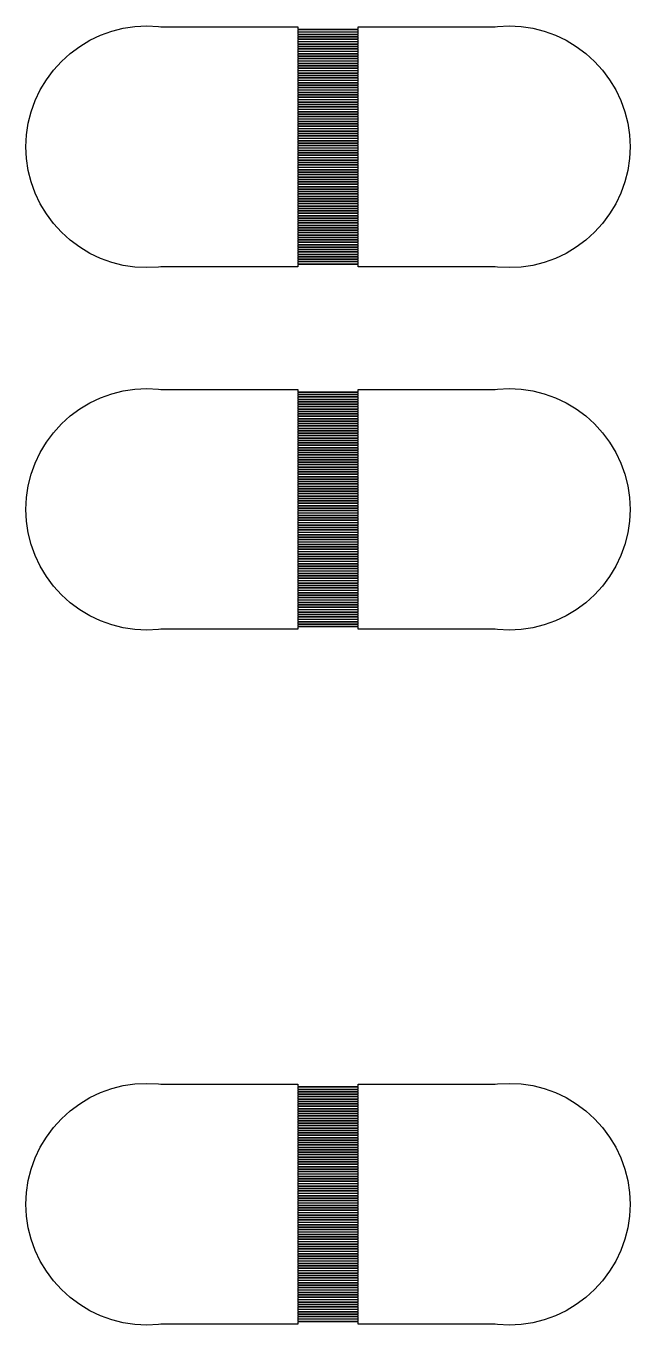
# Model space of a CAD drawing. Extents: x -18 to 83, y -18 to 83.
# Drawn here: x 18.5 to 28.5, y 7 to 28.5 of the extents above; entities that cross this region are included whole.
import ezdxf

# ---------------------------------------------------------------- set-up
doc = ezdxf.new("R2010")
doc.units = 0

msp = doc.modelspace()

# ---------------------------------------------------------------- linework, layer by layer
for p, q in [((19.7346, 28.3477), (19.9194, 28.4139)), ((19.9194, 28.4139), (20.1098, 28.4616)), ((20.1098, 28.4616), (20.304, 28.4904)), ((20.304, 28.4904), (20.5, 28.5)), ((20.5, 28.5), (20.696, 28.4904)), ((20.696, 28.4904), (20.7323, 28.485)), ((20.7323, 28.485), (23, 28.485)), ((23, 28.485), (23, 28.445)), ((23, 28.445), (24, 28.445)), ((24, 28.435), (23, 28.435)), ((23, 28.435), (23, 28.405)), ((23, 28.405), (24, 28.405)), ((24, 28.395), (23, 28.395)), ((23, 28.395), (23, 28.365)), ((24, 28.445), (24, 28.485)), ((24, 28.485), (26.2677, 28.485)), ((24, 28.405), (24, 28.435)), ((24, 28.365), (24, 28.395)), ((26.2677, 28.485), (26.304, 28.4904)), ((26.304, 28.4904), (26.5, 28.5)), ((26.5, 28.5), (26.696, 28.4904)), ((26.696, 28.4904), (26.8902, 28.4616)), ((26.8902, 28.4616), (27.0806, 28.4139)), ((27.0806, 28.4139), (27.2654, 28.3477)), ((19.3889, 28.1629), (19.5572, 28.2638)), ((19.5572, 28.2638), (19.7346, 28.3477)), ((23, 28.365), (24, 28.365)), ((24, 28.355), (23, 28.355)), ((23, 28.355), (23, 28.325)), ((23, 28.325), (24, 28.325)), ((24, 28.315), (23, 28.315)), ((23, 28.315), (23, 28.285)), ((23, 28.285), (24, 28.285)), ((24, 28.275), (23, 28.275)), ((23, 28.275), (23, 28.245)), ((23, 28.245), (24, 28.245)), ((24, 28.235), (23, 28.235)), ((23, 28.235), (23, 28.205)), ((23, 28.205), (24, 28.205)), ((24, 28.195), (23, 28.195)), ((23, 28.195), (23, 28.165)), ((23, 28.165), (24, 28.165)), ((24, 28.325), (24, 28.355)), ((24, 28.285), (24, 28.315)), ((24, 28.245), (24, 28.275)), ((24, 28.205), (24, 28.235)), ((24, 28.165), (24, 28.195)), ((27.2654, 28.3477), (27.4428, 28.2638)), ((27.4428, 28.2638), (27.6111, 28.1629)), ((19.0858, 27.9142), (19.2312, 28.046)), ((19.2312, 28.046), (19.3889, 28.1629)), ((24, 28.155), (23, 28.155)), ((23, 28.155), (23, 28.125)), ((23, 28.125), (24, 28.125)), ((24, 28.115), (23, 28.115)), ((23, 28.115), (23, 28.085)), ((23, 28.085), (24, 28.085)), ((24, 28.075), (23, 28.075)), ((23, 28.075), (23, 28.045)), ((23, 28.045), (24, 28.045)), ((24, 28.035), (23, 28.035)), ((23, 28.035), (23, 28.005)), ((23, 28.005), (24, 28.005)), ((24, 27.995), (23, 27.995)), ((23, 27.995), (23, 27.965)), ((23, 27.965), (24, 27.965)), ((24, 27.955), (23, 27.955)), ((23, 27.955), (23, 27.925)), ((24, 28.125), (24, 28.155)), ((24, 28.085), (24, 28.115)), ((24, 28.045), (24, 28.075)), ((24, 28.005), (24, 28.035)), ((24, 27.965), (24, 27.995)), ((24, 27.925), (24, 27.955)), ((27.6111, 28.1629), (27.7688, 28.046)), ((27.7688, 28.046), (27.9142, 27.9142)), ((18.8371, 27.6111), (18.954, 27.7688)), ((18.954, 27.7688), (19.0858, 27.9142)), ((23, 27.925), (24, 27.925)), ((24, 27.915), (23, 27.915)), ((23, 27.915), (23, 27.885)), ((23, 27.885), (24, 27.885)), ((24, 27.875), (23, 27.875)), ((23, 27.875), (23, 27.845)), ((23, 27.845), (24, 27.845)), ((24, 27.835), (23, 27.835)), ((23, 27.835), (23, 27.805)), ((23, 27.805), (24, 27.805)), ((24, 27.795), (23, 27.795)), ((23, 27.795), (23, 27.765)), ((23, 27.765), (24, 27.765)), ((24, 27.755), (23, 27.755)), ((23, 27.755), (23, 27.725)), ((24, 27.885), (24, 27.915)), ((24, 27.845), (24, 27.875)), ((24, 27.805), (24, 27.835)), ((24, 27.765), (24, 27.795)), ((24, 27.725), (24, 27.755)), ((27.9142, 27.9142), (28.046, 27.7688)), ((28.046, 27.7688), (28.1629, 27.6111)), ((18.7362, 27.4428), (18.8371, 27.6111)), ((23, 27.725), (24, 27.725)), ((24, 27.715), (23, 27.715)), ((23, 27.715), (23, 27.685)), ((23, 27.685), (24, 27.685)), ((24, 27.675), (23, 27.675)), ((23, 27.675), (23, 27.645)), ((23, 27.645), (24, 27.645)), ((24, 27.635), (23, 27.635)), ((23, 27.635), (23, 27.605)), ((23, 27.605), (24, 27.605)), ((24, 27.595), (23, 27.595)), ((23, 27.595), (23, 27.565)), ((23, 27.565), (24, 27.565)), ((24, 27.555), (23, 27.555)), ((23, 27.555), (23, 27.525)), ((23, 27.525), (24, 27.525)), ((24, 27.685), (24, 27.715)), ((24, 27.645), (24, 27.675)), ((24, 27.605), (24, 27.635)), ((24, 27.565), (24, 27.595)), ((24, 27.525), (24, 27.555)), ((28.1629, 27.6111), (28.2638, 27.4428)), ((18.6523, 27.2654), (18.7362, 27.4428)), ((24, 27.515), (23, 27.515)), ((23, 27.515), (23, 27.485)), ((23, 27.485), (24, 27.485)), ((24, 27.475), (23, 27.475)), ((23, 27.475), (23, 27.445)), ((23, 27.445), (24, 27.445)), ((24, 27.435), (23, 27.435)), ((23, 27.435), (23, 27.405)), ((23, 27.405), (24, 27.405)), ((24, 27.395), (23, 27.395)), ((23, 27.395), (23, 27.365)), ((23, 27.365), (24, 27.365)), ((24, 27.355), (23, 27.355)), ((23, 27.355), (23, 27.325)), ((23, 27.325), (24, 27.325)), ((24, 27.315), (23, 27.315)), ((23, 27.315), (23, 27.285)), ((24, 27.485), (24, 27.515)), ((24, 27.445), (24, 27.475)), ((24, 27.405), (24, 27.435)), ((24, 27.365), (24, 27.395)), ((24, 27.325), (24, 27.355)), ((24, 27.285), (24, 27.315)), ((28.2638, 27.4428), (28.3477, 27.2654)), ((18.5861, 27.0806), (18.6523, 27.2654)), ((23, 27.285), (24, 27.285)), ((24, 27.275), (23, 27.275)), ((23, 27.275), (23, 27.245)), ((23, 27.245), (24, 27.245)), ((24, 27.235), (23, 27.235)), ((23, 27.235), (23, 27.205)), ((23, 27.205), (24, 27.205)), ((24, 27.195), (23, 27.195)), ((23, 27.195), (23, 27.165)), ((23, 27.165), (24, 27.165)), ((24, 27.155), (23, 27.155)), ((23, 27.155), (23, 27.125)), ((23, 27.125), (24, 27.125)), ((24, 27.115), (23, 27.115)), ((23, 27.115), (23, 27.085)), ((24, 27.245), (24, 27.275)), ((24, 27.205), (24, 27.235)), ((24, 27.165), (24, 27.195)), ((24, 27.125), (24, 27.155)), ((24, 27.085), (24, 27.115)), ((28.3477, 27.2654), (28.4139, 27.0806)), ((18.5096, 26.696), (18.5384, 26.8902)), ((18.5384, 26.8902), (18.5861, 27.0806)), ((23, 27.085), (24, 27.085)), ((24, 27.075), (23, 27.075)), ((23, 27.075), (23, 27.045)), ((23, 27.045), (24, 27.045)), ((24, 27.035), (23, 27.035)), ((23, 27.035), (23, 27.005)), ((23, 27.005), (24, 27.005)), ((24, 26.995), (23, 26.995)), ((23, 26.995), (23, 26.965)), ((23, 26.965), (24, 26.965)), ((24, 26.955), (23, 26.955)), ((23, 26.955), (23, 26.925)), ((23, 26.925), (24, 26.925)), ((24, 26.915), (23, 26.915)), ((23, 26.915), (23, 26.885)), ((23, 26.885), (24, 26.885)), ((24, 26.875), (23, 26.875)), ((23, 26.875), (23, 26.845)), ((24, 27.045), (24, 27.075)), ((24, 27.005), (24, 27.035)), ((24, 26.965), (24, 26.995)), ((24, 26.925), (24, 26.955)), ((24, 26.885), (24, 26.915)), ((24, 26.845), (24, 26.875)), ((28.4139, 27.0806), (28.4616, 26.8902)), ((28.4616, 26.8902), (28.4904, 26.696)), ((18.5, 26.5), (18.5096, 26.696)), ((23, 26.845), (24, 26.845)), ((24, 26.835), (23, 26.835)), ((23, 26.835), (23, 26.805)), ((23, 26.805), (24, 26.805)), ((24, 26.795), (23, 26.795)), ((23, 26.795), (23, 26.765)), ((23, 26.765), (24, 26.765)), ((24, 26.755), (23, 26.755)), ((23, 26.755), (23, 26.725)), ((23, 26.725), (24, 26.725)), ((24, 26.715), (23, 26.715)), ((23, 26.715), (23, 26.685)), ((23, 26.685), (24, 26.685)), ((24, 26.675), (23, 26.675)), ((23, 26.675), (23, 26.645)), ((24, 26.805), (24, 26.835)), ((24, 26.765), (24, 26.795)), ((24, 26.725), (24, 26.755)), ((24, 26.685), (24, 26.715)), ((24, 26.645), (24, 26.675)), ((28.4904, 26.696), (28.5, 26.5)), ((18.5096, 26.304), (18.5, 26.5)), ((23, 26.645), (24, 26.645)), ((24, 26.635), (23, 26.635)), ((23, 26.635), (23, 26.605)), ((23, 26.605), (24, 26.605)), ((24, 26.595), (23, 26.595)), ((23, 26.595), (23, 26.565)), ((23, 26.565), (24, 26.565)), ((24, 26.555), (23, 26.555)), ((23, 26.555), (23, 26.525)), ((23, 26.525), (24, 26.525)), ((24, 26.515), (23, 26.515)), ((23, 26.515), (23, 26.485)), ((23, 26.485), (24, 26.485)), ((24, 26.475), (23, 26.475)), ((23, 26.475), (23, 26.445)), ((23, 26.445), (24, 26.445)), ((24, 26.605), (24, 26.635)), ((24, 26.565), (24, 26.595)), ((24, 26.525), (24, 26.555)), ((24, 26.485), (24, 26.515)), ((24, 26.445), (24, 26.475)), ((28.5, 26.5), (28.4904, 26.304)), ((18.5384, 26.1098), (18.5096, 26.304)), ((24, 26.435), (23, 26.435)), ((23, 26.435), (23, 26.405)), ((23, 26.405), (24, 26.405)), ((24, 26.395), (23, 26.395)), ((23, 26.395), (23, 26.365)), ((23, 26.365), (24, 26.365)), ((24, 26.355), (23, 26.355)), ((23, 26.355), (23, 26.325)), ((23, 26.325), (24, 26.325)), ((24, 26.315), (23, 26.315)), ((23, 26.315), (23, 26.285)), ((23, 26.285), (24, 26.285)), ((24, 26.275), (23, 26.275)), ((23, 26.275), (23, 26.245)), ((23, 26.245), (24, 26.245)), ((24, 26.235), (23, 26.235)), ((23, 26.235), (23, 26.205)), ((24, 26.405), (24, 26.435)), ((24, 26.365), (24, 26.395)), ((24, 26.325), (24, 26.355)), ((24, 26.285), (24, 26.315)), ((24, 26.245), (24, 26.275)), ((24, 26.205), (24, 26.235)), ((28.4904, 26.304), (28.4616, 26.1098)), ((18.5861, 25.9194), (18.5384, 26.1098)), ((23, 26.205), (24, 26.205)), ((24, 26.195), (23, 26.195)), ((23, 26.195), (23, 26.165)), ((23, 26.165), (24, 26.165)), ((24, 26.155), (23, 26.155)), ((23, 26.155), (23, 26.125)), ((23, 26.125), (24, 26.125)), ((24, 26.115), (23, 26.115)), ((23, 26.115), (23, 26.085)), ((23, 26.085), (24, 26.085)), ((24, 26.075), (23, 26.075)), ((23, 26.075), (23, 26.045)), ((23, 26.045), (24, 26.045)), ((24, 26.035), (23, 26.035)), ((23, 26.035), (23, 26.005)), ((24, 26.165), (24, 26.195)), ((24, 26.125), (24, 26.155)), ((24, 26.085), (24, 26.115)), ((24, 26.045), (24, 26.075)), ((24, 26.005), (24, 26.035)), ((28.4616, 26.1098), (28.4139, 25.9194)), ((18.6523, 25.7346), (18.5861, 25.9194)), ((23, 26.005), (24, 26.005)), ((24, 25.995), (23, 25.995)), ((23, 25.995), (23, 25.965)), ((23, 25.965), (24, 25.965)), ((24, 25.955), (23, 25.955)), ((23, 25.955), (23, 25.925)), ((23, 25.925), (24, 25.925)), ((24, 25.915), (23, 25.915)), ((23, 25.915), (23, 25.885)), ((23, 25.885), (24, 25.885)), ((24, 25.875), (23, 25.875)), ((23, 25.875), (23, 25.845)), ((23, 25.845), (24, 25.845)), ((24, 25.835), (23, 25.835)), ((23, 25.835), (23, 25.805)), ((23, 25.805), (24, 25.805)), ((24, 25.965), (24, 25.995)), ((24, 25.925), (24, 25.955)), ((24, 25.885), (24, 25.915)), ((24, 25.845), (24, 25.875)), ((24, 25.805), (24, 25.835)), ((28.4139, 25.9194), (28.3477, 25.7346)), ((18.7362, 25.5572), (18.6523, 25.7346)), ((24, 25.795), (23, 25.795)), ((23, 25.795), (23, 25.765)), ((23, 25.765), (24, 25.765)), ((24, 25.755), (23, 25.755)), ((23, 25.755), (23, 25.725)), ((23, 25.725), (24, 25.725)), ((24, 25.715), (23, 25.715)), ((23, 25.715), (23, 25.685)), ((23, 25.685), (24, 25.685)), ((24, 25.675), (23, 25.675)), ((23, 25.675), (23, 25.645)), ((23, 25.645), (24, 25.645)), ((24, 25.635), (23, 25.635)), ((23, 25.635), (23, 25.605)), ((23, 25.605), (24, 25.605)), ((24, 25.595), (23, 25.595)), ((23, 25.595), (23, 25.565)), ((24, 25.765), (24, 25.795)), ((24, 25.725), (24, 25.755)), ((24, 25.685), (24, 25.715)), ((24, 25.645), (24, 25.675)), ((24, 25.605), (24, 25.635)), ((24, 25.565), (24, 25.595)), ((28.3477, 25.7346), (28.2638, 25.5572)), ((18.8371, 25.3889), (18.7362, 25.5572)), ((18.954, 25.2312), (18.8371, 25.3889)), ((23, 25.565), (24, 25.565)), ((24, 25.555), (23, 25.555)), ((23, 25.555), (23, 25.525)), ((23, 25.525), (24, 25.525)), ((24, 25.515), (23, 25.515)), ((23, 25.515), (23, 25.485)), ((23, 25.485), (24, 25.485)), ((24, 25.475), (23, 25.475)), ((23, 25.475), (23, 25.445)), ((23, 25.445), (24, 25.445)), ((24, 25.435), (23, 25.435)), ((23, 25.435), (23, 25.405)), ((23, 25.405), (24, 25.405)), ((24, 25.395), (23, 25.395)), ((23, 25.395), (23, 25.365)), ((24, 25.525), (24, 25.555)), ((24, 25.485), (24, 25.515)), ((24, 25.445), (24, 25.475)), ((24, 25.405), (24, 25.435)), ((24, 25.365), (24, 25.395)), ((28.1629, 25.3889), (28.046, 25.2312)), ((28.2638, 25.5572), (28.1629, 25.3889)), ((19.0858, 25.0858), (18.954, 25.2312)), ((23, 25.365), (24, 25.365)), ((24, 25.355), (23, 25.355)), ((23, 25.355), (23, 25.325)), ((23, 25.325), (24, 25.325)), ((24, 25.315), (23, 25.315)), ((23, 25.315), (23, 25.285)), ((23, 25.285), (24, 25.285)), ((24, 25.275), (23, 25.275)), ((23, 25.275), (23, 25.245)), ((23, 25.245), (24, 25.245)), ((24, 25.235), (23, 25.235)), ((23, 25.235), (23, 25.205)), ((23, 25.205), (24, 25.205)), ((24, 25.195), (23, 25.195)), ((23, 25.195), (23, 25.165)), ((23, 25.165), (24, 25.165)), ((24, 25.155), (23, 25.155)), ((23, 25.155), (23, 25.125)), ((24, 25.325), (24, 25.355)), ((24, 25.285), (24, 25.315)), ((24, 25.245), (24, 25.275)), ((24, 25.205), (24, 25.235)), ((24, 25.165), (24, 25.195)), ((24, 25.125), (24, 25.155)), ((28.046, 25.2312), (27.9142, 25.0858)), ((19.2312, 24.954), (19.0858, 25.0858)), ((19.3889, 24.8371), (19.2312, 24.954)), ((23, 25.125), (24, 25.125)), ((24, 25.115), (23, 25.115)), ((23, 25.115), (23, 25.085)), ((23, 25.085), (24, 25.085)), ((24, 25.075), (23, 25.075)), ((23, 25.075), (23, 25.045)), ((23, 25.045), (24, 25.045)), ((24, 25.035), (23, 25.035)), ((23, 25.035), (23, 25.005)), ((23, 25.005), (24, 25.005)), ((24, 24.995), (23, 24.995)), ((23, 24.995), (23, 24.965)), ((23, 24.965), (24, 24.965)), ((24, 24.955), (23, 24.955)), ((23, 24.955), (23, 24.925)), ((24, 25.085), (24, 25.115)), ((24, 25.045), (24, 25.075)), ((24, 25.005), (24, 25.035)), ((24, 24.965), (24, 24.995)), ((24, 24.925), (24, 24.955)), ((27.7688, 24.954), (27.6111, 24.8371)), ((27.9142, 25.0858), (27.7688, 24.954)), ((19.5572, 24.7362), (19.3889, 24.8371)), ((19.7346, 24.6523), (19.5572, 24.7362)), ((23, 24.925), (24, 24.925)), ((24, 24.915), (23, 24.915)), ((23, 24.915), (23, 24.885)), ((23, 24.885), (24, 24.885)), ((24, 24.875), (23, 24.875)), ((23, 24.875), (23, 24.845)), ((23, 24.845), (24, 24.845)), ((24, 24.835), (23, 24.835)), ((23, 24.835), (23, 24.805)), ((23, 24.805), (24, 24.805)), ((24, 24.795), (23, 24.795)), ((23, 24.795), (23, 24.765)), ((23, 24.765), (24, 24.765)), ((24, 24.755), (23, 24.755)), ((23, 24.755), (23, 24.725)), ((23, 24.725), (24, 24.725)), ((24, 24.885), (24, 24.915)), ((24, 24.845), (24, 24.875)), ((24, 24.805), (24, 24.835)), ((24, 24.765), (24, 24.795)), ((24, 24.725), (24, 24.755)), ((27.4428, 24.7362), (27.2654, 24.6523)), ((27.6111, 24.8371), (27.4428, 24.7362)), ((19.9194, 24.5861), (19.7346, 24.6523)), ((20.1098, 24.5384), (19.9194, 24.5861)), ((20.304, 24.5096), (20.1098, 24.5384)), ((20.7323, 24.515), (20.696, 24.5096)), ((23, 24.515), (20.7323, 24.515)), ((24, 24.715), (23, 24.715)), ((23, 24.715), (23, 24.685)), ((23, 24.685), (24, 24.685)), ((24, 24.675), (23, 24.675)), ((23, 24.675), (23, 24.645)), ((23, 24.645), (24, 24.645)), ((24, 24.635), (23, 24.635)), ((23, 24.635), (23, 24.605)), ((23, 24.605), (24, 24.605)), ((24, 24.595), (23, 24.595)), ((23, 24.595), (23, 24.565)), ((23, 24.565), (24, 24.565)), ((24, 24.555), (23, 24.555)), ((23, 24.555), (23, 24.515)), ((24, 24.685), (24, 24.715)), ((24, 24.645), (24, 24.675)), ((24, 24.605), (24, 24.635)), ((24, 24.565), (24, 24.595)), ((24, 24.515), (24, 24.555)), ((26.2677, 24.515), (24, 24.515)), ((26.304, 24.5096), (26.2677, 24.515)), ((26.8902, 24.5384), (26.696, 24.5096)), ((27.0806, 24.5861), (26.8902, 24.5384)), ((27.2654, 24.6523), (27.0806, 24.5861)), ((20.5, 24.5), (20.304, 24.5096)), ((20.696, 24.5096), (20.5, 24.5)), ((26.5, 24.5), (26.304, 24.5096)), ((26.696, 24.5096), (26.5, 24.5)), ((19.7346, 22.3477), (19.9194, 22.4139)), ((19.9194, 22.4139), (20.1098, 22.4616)), ((20.1098, 22.4616), (20.304, 22.4904)), ((20.304, 22.4904), (20.5, 22.5)), ((20.5, 22.5), (20.696, 22.4904)), ((20.696, 22.4904), (20.7323, 22.485)), ((20.7323, 22.485), (23, 22.485)), ((23, 22.485), (23, 22.445)), ((23, 22.445), (24, 22.445)), ((24, 22.435), (23, 22.435)), ((23, 22.435), (23, 22.405)), ((23, 22.405), (24, 22.405)), ((24, 22.395), (23, 22.395)), ((23, 22.395), (23, 22.365)), ((23, 22.365), (24, 22.365)), ((24, 22.445), (24, 22.485)), ((24, 22.485), (26.2677, 22.485)), ((24, 22.405), (24, 22.435)), ((24, 22.365), (24, 22.395)), ((26.2677, 22.485), (26.304, 22.4904)), ((26.304, 22.4904), (26.5, 22.5)), ((26.5, 22.5), (26.696, 22.4904)), ((26.696, 22.4904), (26.8902, 22.4616)), ((26.8902, 22.4616), (27.0806, 22.4139)), ((27.0806, 22.4139), (27.2654, 22.3477)), ((19.2312, 22.046), (19.3889, 22.1629)), ((19.3889, 22.1629), (19.5572, 22.2638)), ((19.5572, 22.2638), (19.7346, 22.3477)), ((24, 22.355), (23, 22.355)), ((23, 22.355), (23, 22.325)), ((23, 22.325), (24, 22.325)), ((24, 22.315), (23, 22.315)), ((23, 22.315), (23, 22.285)), ((23, 22.285), (24, 22.285)), ((24, 22.275), (23, 22.275)), ((23, 22.275), (23, 22.245)), ((23, 22.245), (24, 22.245)), ((24, 22.235), (23, 22.235)), ((23, 22.235), (23, 22.205)), ((23, 22.205), (24, 22.205)), ((24, 22.195), (23, 22.195)), ((23, 22.195), (23, 22.165)), ((23, 22.165), (24, 22.165)), ((24, 22.155), (23, 22.155)), ((23, 22.155), (23, 22.125)), ((24, 22.325), (24, 22.355)), ((24, 22.285), (24, 22.315)), ((24, 22.245), (24, 22.275)), ((24, 22.205), (24, 22.235)), ((24, 22.165), (24, 22.195)), ((24, 22.125), (24, 22.155)), ((27.2654, 22.3477), (27.4428, 22.2638)), ((27.4428, 22.2638), (27.6111, 22.1629)), ((27.6111, 22.1629), (27.7688, 22.046)), ((19.0858, 21.9142), (19.2312, 22.046)), ((23, 22.125), (24, 22.125)), ((24, 22.115), (23, 22.115)), ((23, 22.115), (23, 22.085)), ((23, 22.085), (24, 22.085)), ((24, 22.075), (23, 22.075)), ((23, 22.075), (23, 22.045)), ((23, 22.045), (24, 22.045)), ((24, 22.035), (23, 22.035)), ((23, 22.035), (23, 22.005)), ((23, 22.005), (24, 22.005)), ((24, 21.995), (23, 21.995)), ((23, 21.995), (23, 21.965)), ((23, 21.965), (24, 21.965)), ((24, 21.955), (23, 21.955)), ((23, 21.955), (23, 21.925)), ((24, 22.085), (24, 22.115)), ((24, 22.045), (24, 22.075)), ((24, 22.005), (24, 22.035)), ((24, 21.965), (24, 21.995)), ((24, 21.925), (24, 21.955)), ((27.7688, 22.046), (27.9142, 21.9142)), ((18.8371, 21.6111), (18.954, 21.7688)), ((18.954, 21.7688), (19.0858, 21.9142)), ((23, 21.925), (24, 21.925)), ((24, 21.915), (23, 21.915)), ((23, 21.915), (23, 21.885)), ((23, 21.885), (24, 21.885)), ((24, 21.875), (23, 21.875)), ((23, 21.875), (23, 21.845)), ((23, 21.845), (24, 21.845)), ((24, 21.835), (23, 21.835)), ((23, 21.835), (23, 21.805)), ((23, 21.805), (24, 21.805)), ((24, 21.795), (23, 21.795)), ((23, 21.795), (23, 21.765)), ((23, 21.765), (24, 21.765)), ((24, 21.755), (23, 21.755)), ((23, 21.755), (23, 21.725)), ((23, 21.725), (24, 21.725)), ((24, 21.715), (23, 21.715)), ((23, 21.715), (23, 21.685)), ((24, 21.885), (24, 21.915)), ((24, 21.845), (24, 21.875)), ((24, 21.805), (24, 21.835)), ((24, 21.765), (24, 21.795)), ((24, 21.725), (24, 21.755)), ((24, 21.685), (24, 21.715)), ((27.9142, 21.9142), (28.046, 21.7688)), ((28.046, 21.7688), (28.1629, 21.6111)), ((18.7362, 21.4428), (18.8371, 21.6111)), ((23, 21.685), (24, 21.685)), ((24, 21.675), (23, 21.675)), ((23, 21.675), (23, 21.645)), ((23, 21.645), (24, 21.645)), ((24, 21.635), (23, 21.635)), ((23, 21.635), (23, 21.605)), ((23, 21.605), (24, 21.605)), ((24, 21.595), (23, 21.595)), ((23, 21.595), (23, 21.565)), ((23, 21.565), (24, 21.565)), ((24, 21.555), (23, 21.555)), ((23, 21.555), (23, 21.525)), ((23, 21.525), (24, 21.525)), ((24, 21.515), (23, 21.515)), ((23, 21.515), (23, 21.485)), ((24, 21.645), (24, 21.675)), ((24, 21.605), (24, 21.635)), ((24, 21.565), (24, 21.595)), ((24, 21.525), (24, 21.555)), ((24, 21.485), (24, 21.515)), ((28.1629, 21.6111), (28.2638, 21.4428)), ((18.6523, 21.2654), (18.7362, 21.4428)), ((23, 21.485), (24, 21.485)), ((24, 21.475), (23, 21.475)), ((23, 21.475), (23, 21.445)), ((23, 21.445), (24, 21.445)), ((24, 21.435), (23, 21.435)), ((23, 21.435), (23, 21.405)), ((23, 21.405), (24, 21.405)), ((24, 21.395), (23, 21.395)), ((23, 21.395), (23, 21.365)), ((23, 21.365), (24, 21.365)), ((24, 21.355), (23, 21.355)), ((23, 21.355), (23, 21.325)), ((23, 21.325), (24, 21.325)), ((24, 21.315), (23, 21.315)), ((23, 21.315), (23, 21.285)), ((23, 21.285), (24, 21.285)), ((24, 21.445), (24, 21.475)), ((24, 21.405), (24, 21.435)), ((24, 21.365), (24, 21.395)), ((24, 21.325), (24, 21.355)), ((24, 21.285), (24, 21.315)), ((28.2638, 21.4428), (28.3477, 21.2654)), ((18.5384, 20.8902), (18.5861, 21.0806)), ((18.5861, 21.0806), (18.6523, 21.2654)), ((24, 21.275), (23, 21.275)), ((23, 21.275), (23, 21.245)), ((23, 21.245), (24, 21.245)), ((24, 21.235), (23, 21.235)), ((23, 21.235), (23, 21.205)), ((23, 21.205), (24, 21.205)), ((24, 21.195), (23, 21.195)), ((23, 21.195), (23, 21.165)), ((23, 21.165), (24, 21.165)), ((24, 21.155), (23, 21.155)), ((23, 21.155), (23, 21.125)), ((23, 21.125), (24, 21.125)), ((24, 21.115), (23, 21.115)), ((23, 21.115), (23, 21.085)), ((23, 21.085), (24, 21.085)), ((24, 21.075), (23, 21.075)), ((23, 21.075), (23, 21.045)), ((24, 21.245), (24, 21.275)), ((24, 21.205), (24, 21.235)), ((24, 21.165), (24, 21.195)), ((24, 21.125), (24, 21.155)), ((24, 21.085), (24, 21.115)), ((24, 21.045), (24, 21.075)), ((28.3477, 21.2654), (28.4139, 21.0806)), ((28.4139, 21.0806), (28.4616, 20.8902)), ((18.5096, 20.696), (18.5384, 20.8902)), ((23, 21.045), (24, 21.045)), ((24, 21.035), (23, 21.035)), ((23, 21.035), (23, 21.005)), ((23, 21.005), (24, 21.005)), ((24, 20.995), (23, 20.995)), ((23, 20.995), (23, 20.965)), ((23, 20.965), (24, 20.965)), ((24, 20.955), (23, 20.955)), ((23, 20.955), (23, 20.925)), ((23, 20.925), (24, 20.925)), ((24, 20.915), (23, 20.915)), ((23, 20.915), (23, 20.885)), ((23, 20.885), (24, 20.885)), ((24, 20.875), (23, 20.875)), ((23, 20.875), (23, 20.845)), ((24, 21.005), (24, 21.035)), ((24, 20.965), (24, 20.995)), ((24, 20.925), (24, 20.955)), ((24, 20.885), (24, 20.915)), ((24, 20.845), (24, 20.875)), ((28.4616, 20.8902), (28.4904, 20.696)), ((18.5, 20.5), (18.5096, 20.696)), ((23, 20.845), (24, 20.845)), ((24, 20.835), (23, 20.835)), ((23, 20.835), (23, 20.805)), ((23, 20.805), (24, 20.805)), ((24, 20.795), (23, 20.795)), ((23, 20.795), (23, 20.765)), ((23, 20.765), (24, 20.765)), ((24, 20.755), (23, 20.755)), ((23, 20.755), (23, 20.725)), ((23, 20.725), (24, 20.725)), ((24, 20.715), (23, 20.715)), ((23, 20.715), (23, 20.685)), ((23, 20.685), (24, 20.685)), ((24, 20.675), (23, 20.675)), ((23, 20.675), (23, 20.645)), ((23, 20.645), (24, 20.645)), ((24, 20.805), (24, 20.835)), ((24, 20.765), (24, 20.795)), ((24, 20.725), (24, 20.755)), ((24, 20.685), (24, 20.715)), ((24, 20.645), (24, 20.675)), ((28.4904, 20.696), (28.5, 20.5)), ((18.5096, 20.304), (18.5, 20.5)), ((24, 20.635), (23, 20.635)), ((23, 20.635), (23, 20.605)), ((23, 20.605), (24, 20.605)), ((24, 20.595), (23, 20.595)), ((23, 20.595), (23, 20.565)), ((23, 20.565), (24, 20.565)), ((24, 20.555), (23, 20.555)), ((23, 20.555), (23, 20.525)), ((23, 20.525), (24, 20.525)), ((24, 20.515), (23, 20.515)), ((23, 20.515), (23, 20.485)), ((23, 20.485), (24, 20.485)), ((24, 20.475), (23, 20.475)), ((23, 20.475), (23, 20.445)), ((23, 20.445), (24, 20.445)), ((24, 20.435), (23, 20.435)), ((23, 20.435), (23, 20.405)), ((24, 20.605), (24, 20.635)), ((24, 20.565), (24, 20.595)), ((24, 20.525), (24, 20.555)), ((24, 20.485), (24, 20.515)), ((24, 20.445), (24, 20.475)), ((24, 20.405), (24, 20.435)), ((28.5, 20.5), (28.4904, 20.304)), ((18.5384, 20.1098), (18.5096, 20.304)), ((23, 20.405), (24, 20.405)), ((24, 20.395), (23, 20.395)), ((23, 20.395), (23, 20.365)), ((23, 20.365), (24, 20.365)), ((24, 20.355), (23, 20.355)), ((23, 20.355), (23, 20.325)), ((23, 20.325), (24, 20.325)), ((24, 20.315), (23, 20.315)), ((23, 20.315), (23, 20.285)), ((23, 20.285), (24, 20.285)), ((24, 20.275), (23, 20.275)), ((23, 20.275), (23, 20.245)), ((23, 20.245), (24, 20.245)), ((24, 20.235), (23, 20.235)), ((23, 20.235), (23, 20.205)), ((24, 20.365), (24, 20.395)), ((24, 20.325), (24, 20.355)), ((24, 20.285), (24, 20.315)), ((24, 20.245), (24, 20.275)), ((24, 20.205), (24, 20.235)), ((28.4904, 20.304), (28.4616, 20.1098)), ((18.5861, 19.9194), (18.5384, 20.1098)), ((23, 20.205), (24, 20.205)), ((24, 20.195), (23, 20.195)), ((23, 20.195), (23, 20.165)), ((23, 20.165), (24, 20.165)), ((24, 20.155), (23, 20.155)), ((23, 20.155), (23, 20.125)), ((23, 20.125), (24, 20.125)), ((24, 20.115), (23, 20.115)), ((23, 20.115), (23, 20.085)), ((23, 20.085), (24, 20.085)), ((24, 20.075), (23, 20.075)), ((23, 20.075), (23, 20.045)), ((23, 20.045), (24, 20.045)), ((24, 20.035), (23, 20.035)), ((23, 20.035), (23, 20.005)), ((23, 20.005), (24, 20.005)), ((24, 19.995), (23, 19.995)), ((23, 19.995), (23, 19.965)), ((24, 20.165), (24, 20.195)), ((24, 20.125), (24, 20.155)), ((24, 20.085), (24, 20.115)), ((24, 20.045), (24, 20.075)), ((24, 20.005), (24, 20.035)), ((24, 19.965), (24, 19.995)), ((28.4616, 20.1098), (28.4139, 19.9194)), ((18.6523, 19.7346), (18.5861, 19.9194)), ((23, 19.965), (24, 19.965)), ((24, 19.955), (23, 19.955)), ((23, 19.955), (23, 19.925)), ((23, 19.925), (24, 19.925)), ((24, 19.915), (23, 19.915)), ((23, 19.915), (23, 19.885)), ((23, 19.885), (24, 19.885)), ((24, 19.875), (23, 19.875)), ((23, 19.875), (23, 19.845)), ((23, 19.845), (24, 19.845)), ((24, 19.835), (23, 19.835)), ((23, 19.835), (23, 19.805)), ((23, 19.805), (24, 19.805)), ((24, 19.795), (23, 19.795)), ((23, 19.795), (23, 19.765)), ((24, 19.925), (24, 19.955)), ((24, 19.885), (24, 19.915)), ((24, 19.845), (24, 19.875)), ((24, 19.805), (24, 19.835)), ((24, 19.765), (24, 19.795)), ((28.4139, 19.9194), (28.3477, 19.7346)), ((18.7362, 19.5572), (18.6523, 19.7346)), ((23, 19.765), (24, 19.765)), ((24, 19.755), (23, 19.755)), ((23, 19.755), (23, 19.725)), ((23, 19.725), (24, 19.725)), ((24, 19.715), (23, 19.715)), ((23, 19.715), (23, 19.685)), ((23, 19.685), (24, 19.685)), ((24, 19.675), (23, 19.675)), ((23, 19.675), (23, 19.645)), ((23, 19.645), (24, 19.645)), ((24, 19.635), (23, 19.635)), ((23, 19.635), (23, 19.605)), ((23, 19.605), (24, 19.605)), ((24, 19.595), (23, 19.595)), ((23, 19.595), (23, 19.565)), ((23, 19.565), (24, 19.565)), ((24, 19.725), (24, 19.755)), ((24, 19.685), (24, 19.715)), ((24, 19.645), (24, 19.675)), ((24, 19.605), (24, 19.635)), ((24, 19.565), (24, 19.595)), ((28.3477, 19.7346), (28.2638, 19.5572)), ((18.8371, 19.3889), (18.7362, 19.5572)), ((18.954, 19.2312), (18.8371, 19.3889)), ((24, 19.555), (23, 19.555)), ((23, 19.555), (23, 19.525)), ((23, 19.525), (24, 19.525)), ((24, 19.515), (23, 19.515)), ((23, 19.515), (23, 19.485)), ((23, 19.485), (24, 19.485)), ((24, 19.475), (23, 19.475)), ((23, 19.475), (23, 19.445)), ((23, 19.445), (24, 19.445)), ((24, 19.435), (23, 19.435)), ((23, 19.435), (23, 19.405)), ((23, 19.405), (24, 19.405)), ((24, 19.395), (23, 19.395)), ((23, 19.395), (23, 19.365)), ((23, 19.365), (24, 19.365)), ((24, 19.355), (23, 19.355)), ((23, 19.355), (23, 19.325)), ((24, 19.525), (24, 19.555)), ((24, 19.485), (24, 19.515)), ((24, 19.445), (24, 19.475)), ((24, 19.405), (24, 19.435)), ((24, 19.365), (24, 19.395)), ((24, 19.325), (24, 19.355)), ((28.1629, 19.3889), (28.046, 19.2312)), ((28.2638, 19.5572), (28.1629, 19.3889)), ((19.0858, 19.0858), (18.954, 19.2312)), ((23, 19.325), (24, 19.325)), ((24, 19.315), (23, 19.315)), ((23, 19.315), (23, 19.285)), ((23, 19.285), (24, 19.285)), ((24, 19.275), (23, 19.275)), ((23, 19.275), (23, 19.245)), ((23, 19.245), (24, 19.245)), ((24, 19.235), (23, 19.235)), ((23, 19.235), (23, 19.205)), ((23, 19.205), (24, 19.205)), ((24, 19.195), (23, 19.195)), ((23, 19.195), (23, 19.165)), ((23, 19.165), (24, 19.165)), ((24, 19.155), (23, 19.155)), ((23, 19.155), (23, 19.125)), ((24, 19.285), (24, 19.315)), ((24, 19.245), (24, 19.275)), ((24, 19.205), (24, 19.235)), ((24, 19.165), (24, 19.195)), ((24, 19.125), (24, 19.155)), ((28.046, 19.2312), (27.9142, 19.0858)), ((19.2312, 18.954), (19.0858, 19.0858)), ((19.3889, 18.8371), (19.2312, 18.954)), ((23, 19.125), (24, 19.125)), ((24, 19.115), (23, 19.115)), ((23, 19.115), (23, 19.085)), ((23, 19.085), (24, 19.085)), ((24, 19.075), (23, 19.075)), ((23, 19.075), (23, 19.045)), ((23, 19.045), (24, 19.045)), ((24, 19.035), (23, 19.035)), ((23, 19.035), (23, 19.005)), ((23, 19.005), (24, 19.005)), ((24, 18.995), (23, 18.995)), ((23, 18.995), (23, 18.965)), ((23, 18.965), (24, 18.965)), ((24, 18.955), (23, 18.955)), ((23, 18.955), (23, 18.925)), ((23, 18.925), (24, 18.925)), ((24, 19.085), (24, 19.115)), ((24, 19.045), (24, 19.075)), ((24, 19.005), (24, 19.035)), ((24, 18.965), (24, 18.995)), ((24, 18.925), (24, 18.955)), ((27.7688, 18.954), (27.6111, 18.8371)), ((27.9142, 19.0858), (27.7688, 18.954)), ((19.5572, 18.7362), (19.3889, 18.8371)), ((19.7346, 18.6523), (19.5572, 18.7362)), ((24, 18.915), (23, 18.915)), ((23, 18.915), (23, 18.885)), ((23, 18.885), (24, 18.885)), ((24, 18.875), (23, 18.875)), ((23, 18.875), (23, 18.845)), ((23, 18.845), (24, 18.845)), ((24, 18.835), (23, 18.835)), ((23, 18.835), (23, 18.805)), ((23, 18.805), (24, 18.805)), ((24, 18.795), (23, 18.795)), ((23, 18.795), (23, 18.765)), ((23, 18.765), (24, 18.765)), ((24, 18.755), (23, 18.755)), ((23, 18.755), (23, 18.725)), ((23, 18.725), (24, 18.725)), ((24, 18.715), (23, 18.715)), ((23, 18.715), (23, 18.685)), ((24, 18.885), (24, 18.915)), ((24, 18.845), (24, 18.875)), ((24, 18.805), (24, 18.835)), ((24, 18.765), (24, 18.795)), ((24, 18.725), (24, 18.755)), ((24, 18.685), (24, 18.715)), ((27.4428, 18.7362), (27.2654, 18.6523)), ((27.6111, 18.8371), (27.4428, 18.7362)), ((19.9194, 18.5861), (19.7346, 18.6523)), ((20.1098, 18.5384), (19.9194, 18.5861)), ((20.304, 18.5096), (20.1098, 18.5384)), ((20.5, 18.5), (20.304, 18.5096)), ((20.696, 18.5096), (20.5, 18.5)), ((20.7323, 18.515), (20.696, 18.5096)), ((23, 18.515), (20.7323, 18.515)), ((23, 18.685), (24, 18.685)), ((24, 18.675), (23, 18.675)), ((23, 18.675), (23, 18.645)), ((23, 18.645), (24, 18.645)), ((24, 18.635), (23, 18.635)), ((23, 18.635), (23, 18.605)), ((23, 18.605), (24, 18.605)), ((24, 18.595), (23, 18.595)), ((23, 18.595), (23, 18.565)), ((23, 18.565), (24, 18.565)), ((24, 18.555), (23, 18.555)), ((23, 18.555), (23, 18.515)), ((24, 18.645), (24, 18.675)), ((24, 18.605), (24, 18.635)), ((24, 18.565), (24, 18.595)), ((24, 18.515), (24, 18.555)), ((26.2677, 18.515), (24, 18.515)), ((26.304, 18.5096), (26.2677, 18.515)), ((26.5, 18.5), (26.304, 18.5096)), ((26.696, 18.5096), (26.5, 18.5)), ((26.8902, 18.5384), (26.696, 18.5096)), ((27.0806, 18.5861), (26.8902, 18.5384)), ((27.2654, 18.6523), (27.0806, 18.5861)), ((20.1098, 10.9616), (20.304, 10.9904)), ((20.304, 10.9904), (20.5, 11)), ((20.5, 11), (20.696, 10.9904)), ((20.696, 10.9904), (20.7323, 10.985)), ((20.7323, 10.985), (23, 10.985)), ((23, 10.985), (23, 10.945)), ((24, 10.945), (24, 10.985)), ((24, 10.985), (26.2677, 10.985)), ((26.2677, 10.985), (26.304, 10.9904)), ((26.304, 10.9904), (26.5, 11)), ((26.5, 11), (26.696, 10.9904)), ((26.696, 10.9904), (26.8902, 10.9616)), ((19.3889, 10.6629), (19.5572, 10.7638)), ((19.5572, 10.7638), (19.7346, 10.8477)), ((19.7346, 10.8477), (19.9194, 10.9139)), ((19.9194, 10.9139), (20.1098, 10.9616)), ((23, 10.945), (24, 10.945)), ((24, 10.935), (23, 10.935)), ((23, 10.935), (23, 10.905)), ((23, 10.905), (24, 10.905)), ((24, 10.895), (23, 10.895)), ((23, 10.895), (23, 10.865)), ((23, 10.865), (24, 10.865)), ((24, 10.855), (23, 10.855)), ((23, 10.855), (23, 10.825)), ((23, 10.825), (24, 10.825)), ((24, 10.815), (23, 10.815)), ((23, 10.815), (23, 10.785)), ((23, 10.785), (24, 10.785)), ((24, 10.775), (23, 10.775)), ((23, 10.775), (23, 10.745)), ((24, 10.905), (24, 10.935)), ((24, 10.865), (24, 10.895)), ((24, 10.825), (24, 10.855)), ((24, 10.785), (24, 10.815)), ((24, 10.745), (24, 10.775)), ((26.8902, 10.9616), (27.0806, 10.9139)), ((27.0806, 10.9139), (27.2654, 10.8477)), ((27.2654, 10.8477), (27.4428, 10.7638)), ((27.4428, 10.7638), (27.6111, 10.6629)), ((19.0858, 10.4142), (19.2312, 10.546)), ((19.2312, 10.546), (19.3889, 10.6629)), ((23, 10.745), (24, 10.745)), ((24, 10.735), (23, 10.735)), ((23, 10.735), (23, 10.705)), ((23, 10.705), (24, 10.705)), ((24, 10.695), (23, 10.695)), ((23, 10.695), (23, 10.665)), ((23, 10.665), (24, 10.665)), ((24, 10.655), (23, 10.655)), ((23, 10.655), (23, 10.625)), ((23, 10.625), (24, 10.625)), ((24, 10.615), (23, 10.615)), ((23, 10.615), (23, 10.585)), ((23, 10.585), (24, 10.585)), ((24, 10.575), (23, 10.575)), ((23, 10.575), (23, 10.545)), ((23, 10.545), (24, 10.545)), ((24, 10.535), (23, 10.535)), ((23, 10.535), (23, 10.505)), ((24, 10.705), (24, 10.735)), ((24, 10.665), (24, 10.695)), ((24, 10.625), (24, 10.655)), ((24, 10.585), (24, 10.615)), ((24, 10.545), (24, 10.575)), ((24, 10.505), (24, 10.535)), ((27.6111, 10.6629), (27.7688, 10.546)), ((27.7688, 10.546), (27.9142, 10.4142)), ((18.954, 10.2688), (19.0858, 10.4142)), ((23, 10.505), (24, 10.505)), ((24, 10.495), (23, 10.495)), ((23, 10.495), (23, 10.465)), ((23, 10.465), (24, 10.465)), ((24, 10.455), (23, 10.455)), ((23, 10.455), (23, 10.425)), ((23, 10.425), (24, 10.425)), ((24, 10.415), (23, 10.415)), ((23, 10.415), (23, 10.385)), ((23, 10.385), (24, 10.385)), ((24, 10.375), (23, 10.375)), ((23, 10.375), (23, 10.345)), ((23, 10.345), (24, 10.345)), ((24, 10.335), (23, 10.335)), ((23, 10.335), (23, 10.305)), ((24, 10.465), (24, 10.495)), ((24, 10.425), (24, 10.455)), ((24, 10.385), (24, 10.415)), ((24, 10.345), (24, 10.375)), ((24, 10.305), (24, 10.335)), ((27.9142, 10.4142), (28.046, 10.2688)), ((18.7362, 9.94278), (18.8371, 10.1111)), ((18.8371, 10.1111), (18.954, 10.2688)), ((23, 10.305), (24, 10.305)), ((24, 10.295), (23, 10.295)), ((23, 10.295), (23, 10.265)), ((23, 10.265), (24, 10.265)), ((24, 10.255), (23, 10.255)), ((23, 10.255), (23, 10.225)), ((23, 10.225), (24, 10.225)), ((24, 10.215), (23, 10.215)), ((23, 10.215), (23, 10.185)), ((23, 10.185), (24, 10.185)), ((24, 10.175), (23, 10.175)), ((23, 10.175), (23, 10.145)), ((23, 10.145), (24, 10.145)), ((24, 10.135), (23, 10.135)), ((23, 10.135), (23, 10.105)), ((23, 10.105), (24, 10.105)), ((24, 10.265), (24, 10.295)), ((24, 10.225), (24, 10.255)), ((24, 10.185), (24, 10.215)), ((24, 10.145), (24, 10.175)), ((24, 10.105), (24, 10.135)), ((28.046, 10.2688), (28.1629, 10.1111)), ((28.1629, 10.1111), (28.2638, 9.94278)), ((18.6523, 9.76537), (18.7362, 9.94278)), ((24, 10.095), (23, 10.095)), ((23, 10.095), (23, 10.065)), ((23, 10.065), (24, 10.065)), ((24, 10.055), (23, 10.055)), ((23, 10.055), (23, 10.025)), ((23, 10.025), (24, 10.025)), ((24, 10.015), (23, 10.015)), ((23, 10.015), (23, 9.98499)), ((23, 9.98499), (24, 9.98499)), ((24, 9.97499), (23, 9.97499)), ((23, 9.97499), (23, 9.94499)), ((23, 9.94499), (24, 9.94499)), ((24, 9.935), (23, 9.935)), ((23, 9.935), (23, 9.905)), ((23, 9.905), (24, 9.905)), ((24, 9.89499), (23, 9.89499)), ((23, 9.89499), (23, 9.86499)), ((24, 10.065), (24, 10.095)), ((24, 10.025), (24, 10.055)), ((24, 9.98499), (24, 10.015)), ((24, 9.94499), (24, 9.97499)), ((24, 9.905), (24, 9.935)), ((24, 9.86499), (24, 9.89499)), ((28.2638, 9.94278), (28.3477, 9.76537)), ((18.5861, 9.58057), (18.6523, 9.76537)), ((23, 9.86499), (24, 9.86499)), ((24, 9.855), (23, 9.855)), ((23, 9.855), (23, 9.825)), ((23, 9.825), (24, 9.825)), ((24, 9.81499), (23, 9.81499)), ((23, 9.81499), (23, 9.78499)), ((23, 9.78499), (24, 9.78499)), ((24, 9.77499), (23, 9.77499)), ((23, 9.77499), (23, 9.745)), ((23, 9.745), (24, 9.745)), ((24, 9.73499), (23, 9.73499)), ((23, 9.73499), (23, 9.70499)), ((23, 9.70499), (24, 9.70499)), ((24, 9.69499), (23, 9.69499)), ((23, 9.69499), (23, 9.66499)), ((24, 9.825), (24, 9.855)), ((24, 9.78499), (24, 9.81499)), ((24, 9.745), (24, 9.77499)), ((24, 9.70499), (24, 9.73499)), ((24, 9.66499), (24, 9.69499)), ((28.3477, 9.76537), (28.4139, 9.58057)), ((18.5384, 9.39017), (18.5861, 9.58057)), ((23, 9.66499), (24, 9.66499)), ((24, 9.655), (23, 9.655)), ((23, 9.655), (23, 9.625)), ((23, 9.625), (24, 9.625)), ((24, 9.61499), (23, 9.61499)), ((23, 9.61499), (23, 9.58499)), ((23, 9.58499), (24, 9.58499)), ((24, 9.575), (23, 9.575)), ((23, 9.575), (23, 9.545)), ((23, 9.545), (24, 9.545)), ((24, 9.53499), (23, 9.53499)), ((23, 9.53499), (23, 9.50499)), ((23, 9.50499), (24, 9.50499)), ((24, 9.495), (23, 9.495)), ((23, 9.495), (23, 9.465)), ((23, 9.465), (24, 9.465)), ((24, 9.625), (24, 9.655)), ((24, 9.58499), (24, 9.61499)), ((24, 9.545), (24, 9.575)), ((24, 9.50499), (24, 9.53499)), ((24, 9.465), (24, 9.495)), ((28.4139, 9.58057), (28.4616, 9.39017)), ((18.5096, 9.19603), (18.5384, 9.39017)), ((24, 9.45499), (23, 9.45499)), ((23, 9.45499), (23, 9.42499)), ((23, 9.42499), (24, 9.42499)), ((24, 9.41499), (23, 9.41499)), ((23, 9.41499), (23, 9.38499)), ((23, 9.38499), (24, 9.38499)), ((24, 9.375), (23, 9.375)), ((23, 9.375), (23, 9.34499)), ((23, 9.34499), (24, 9.34499)), ((24, 9.33499), (23, 9.33499)), ((23, 9.33499), (23, 9.30499)), ((23, 9.30499), (24, 9.30499)), ((24, 9.295), (23, 9.295)), ((23, 9.295), (23, 9.265)), ((23, 9.265), (24, 9.265)), ((24, 9.25499), (23, 9.25499)), ((23, 9.25499), (23, 9.22499)), ((24, 9.42499), (24, 9.45499)), ((24, 9.38499), (24, 9.41499)), ((24, 9.34499), (24, 9.375)), ((24, 9.30499), (24, 9.33499)), ((24, 9.265), (24, 9.295)), ((24, 9.22499), (24, 9.25499)), ((28.4616, 9.39017), (28.4904, 9.19603)), ((18.5, 9), (18.5096, 9.19603)), ((23, 9.22499), (24, 9.22499)), ((24, 9.215), (23, 9.215)), ((23, 9.215), (23, 9.185)), ((23, 9.185), (24, 9.185)), ((24, 9.17499), (23, 9.17499)), ((23, 9.17499), (23, 9.14499)), ((23, 9.14499), (24, 9.14499)), ((24, 9.13499), (23, 9.13499)), ((23, 9.13499), (23, 9.105)), ((23, 9.105), (24, 9.105)), ((24, 9.09499), (23, 9.09499)), ((23, 9.09499), (23, 9.06499)), ((23, 9.06499), (24, 9.06499)), ((24, 9.05499), (23, 9.05499)), ((23, 9.05499), (23, 9.02499)), ((24, 9.185), (24, 9.215)), ((24, 9.14499), (24, 9.17499)), ((24, 9.105), (24, 9.13499)), ((24, 9.06499), (24, 9.09499)), ((24, 9.02499), (24, 9.05499)), ((28.4904, 9.19603), (28.5, 9)), ((18.5096, 8.80397), (18.5, 9)), ((23, 9.02499), (24, 9.02499)), ((24, 9.015), (23, 9.015)), ((23, 9.015), (23, 8.985)), ((23, 8.985), (24, 8.985)), ((24, 8.97501), (23, 8.97501)), ((23, 8.97501), (23, 8.94501)), ((23, 8.94501), (24, 8.94501)), ((24, 8.93501), (23, 8.93501)), ((23, 8.93501), (23, 8.90501)), ((23, 8.90501), (24, 8.90501)), ((24, 8.895), (23, 8.895)), ((23, 8.895), (23, 8.86501)), ((23, 8.86501), (24, 8.86501)), ((24, 8.85501), (23, 8.85501)), ((23, 8.85501), (23, 8.82501)), ((23, 8.82501), (24, 8.82501)), ((24, 8.815), (23, 8.815)), ((23, 8.815), (23, 8.785)), ((24, 8.985), (24, 9.015)), ((24, 8.94501), (24, 8.97501)), ((24, 8.90501), (24, 8.93501)), ((24, 8.86501), (24, 8.895)), ((24, 8.82501), (24, 8.85501)), ((24, 8.785), (24, 8.815)), ((28.5, 9), (28.4904, 8.80397)), ((18.5384, 8.60983), (18.5096, 8.80397)), ((18.5861, 8.41943), (18.5384, 8.60983)), ((23, 8.785), (24, 8.785)), ((24, 8.77501), (23, 8.77501)), ((23, 8.77501), (23, 8.74501)), ((23, 8.74501), (24, 8.74501)), ((24, 8.735), (23, 8.735)), ((23, 8.735), (23, 8.705)), ((23, 8.705), (24, 8.705)), ((24, 8.69501), (23, 8.69501)), ((23, 8.69501), (23, 8.66501)), ((23, 8.66501), (24, 8.66501)), ((24, 8.65501), (23, 8.65501)), ((23, 8.65501), (23, 8.625)), ((23, 8.625), (24, 8.625)), ((24, 8.61501), (23, 8.61501)), ((23, 8.61501), (23, 8.58501)), ((24, 8.74501), (24, 8.77501)), ((24, 8.705), (24, 8.735)), ((24, 8.66501), (24, 8.69501)), ((24, 8.625), (24, 8.65501)), ((24, 8.58501), (24, 8.61501)), ((28.4616, 8.60983), (28.4139, 8.41943)), ((28.4904, 8.80397), (28.4616, 8.60983)), ((18.6523, 8.23463), (18.5861, 8.41943)), ((23, 8.58501), (24, 8.58501)), ((24, 8.57501), (23, 8.57501)), ((23, 8.57501), (23, 8.54501)), ((23, 8.54501), (24, 8.54501)), ((24, 8.535), (23, 8.535)), ((23, 8.535), (23, 8.505)), ((23, 8.505), (24, 8.505)), ((24, 8.49501), (23, 8.49501)), ((23, 8.49501), (23, 8.46501)), ((23, 8.46501), (24, 8.46501)), ((24, 8.455), (23, 8.455)), ((23, 8.455), (23, 8.425)), ((23, 8.425), (24, 8.425)), ((24, 8.41501), (23, 8.41501)), ((23, 8.41501), (23, 8.38501)), ((23, 8.38501), (24, 8.38501)), ((24, 8.54501), (24, 8.57501)), ((24, 8.505), (24, 8.535)), ((24, 8.46501), (24, 8.49501)), ((24, 8.425), (24, 8.455)), ((24, 8.38501), (24, 8.41501)), ((28.4139, 8.41943), (28.3477, 8.23463)), ((18.7362, 8.05722), (18.6523, 8.23463)), ((24, 8.375), (23, 8.375)), ((23, 8.375), (23, 8.345)), ((23, 8.345), (24, 8.345)), ((24, 8.33501), (23, 8.33501)), ((23, 8.33501), (23, 8.30501)), ((23, 8.30501), (24, 8.30501)), ((24, 8.29501), (23, 8.29501)), ((23, 8.29501), (23, 8.26501)), ((23, 8.26501), (24, 8.26501)), ((24, 8.255), (23, 8.255)), ((23, 8.255), (23, 8.22501)), ((23, 8.22501), (24, 8.22501)), ((24, 8.21501), (23, 8.21501)), ((23, 8.21501), (23, 8.18501)), ((23, 8.18501), (24, 8.18501)), ((24, 8.175), (23, 8.175)), ((23, 8.175), (23, 8.145)), ((24, 8.345), (24, 8.375)), ((24, 8.30501), (24, 8.33501)), ((24, 8.26501), (24, 8.29501)), ((24, 8.22501), (24, 8.255)), ((24, 8.18501), (24, 8.21501)), ((24, 8.145), (24, 8.175)), ((28.3477, 8.23463), (28.2638, 8.05722)), ((18.8371, 7.88887), (18.7362, 8.05722)), ((23, 8.145), (24, 8.145)), ((24, 8.13501), (23, 8.13501)), ((23, 8.13501), (23, 8.10501)), ((23, 8.10501), (24, 8.10501)), ((24, 8.095), (23, 8.095)), ((23, 8.095), (23, 8.065)), ((23, 8.065), (24, 8.065)), ((24, 8.05501), (23, 8.05501)), ((23, 8.05501), (23, 8.02501)), ((23, 8.02501), (24, 8.02501)), ((24, 8.01501), (23, 8.01501)), ((23, 8.01501), (23, 7.985)), ((23, 7.985), (24, 7.985)), ((24, 7.97501), (23, 7.97501)), ((23, 7.97501), (23, 7.94501)), ((24, 8.10501), (24, 8.13501)), ((24, 8.065), (24, 8.095)), ((24, 8.02501), (24, 8.05501)), ((24, 7.985), (24, 8.01501)), ((24, 7.94501), (24, 7.97501)), ((28.2638, 8.05722), (28.1629, 7.88887)), ((18.954, 7.73122), (18.8371, 7.88887)), ((23, 7.94501), (24, 7.94501)), ((24, 7.93501), (23, 7.93501)), ((23, 7.93501), (23, 7.90501)), ((23, 7.90501), (24, 7.90501)), ((24, 7.895), (23, 7.895)), ((23, 7.895), (23, 7.86501)), ((23, 7.86501), (24, 7.86501)), ((24, 7.85501), (23, 7.85501)), ((23, 7.85501), (23, 7.82501)), ((23, 7.82501), (24, 7.82501)), ((24, 7.815), (23, 7.815)), ((23, 7.815), (23, 7.785)), ((23, 7.785), (24, 7.785)), ((24, 7.77501), (23, 7.77501)), ((23, 7.77501), (23, 7.74501)), ((23, 7.74501), (24, 7.74501)), ((24, 7.90501), (24, 7.93501)), ((24, 7.86501), (24, 7.895)), ((24, 7.82501), (24, 7.85501)), ((24, 7.785), (24, 7.815)), ((24, 7.74501), (24, 7.77501)), ((28.1629, 7.88887), (28.046, 7.73122)), ((19.0858, 7.5858), (18.954, 7.73122)), ((19.2312, 7.45398), (19.0858, 7.5858)), ((24, 7.735), (23, 7.735)), ((23, 7.735), (23, 7.705)), ((23, 7.705), (24, 7.705)), ((24, 7.69501), (23, 7.69501)), ((23, 7.69501), (23, 7.66501)), ((23, 7.66501), (24, 7.66501)), ((24, 7.65501), (23, 7.65501)), ((23, 7.65501), (23, 7.625)), ((23, 7.625), (24, 7.625)), ((24, 7.61501), (23, 7.61501)), ((23, 7.61501), (23, 7.58501)), ((23, 7.58501), (24, 7.58501)), ((24, 7.57501), (23, 7.57501)), ((23, 7.57501), (23, 7.54501)), ((23, 7.54501), (24, 7.54501)), ((24, 7.535), (23, 7.535)), ((23, 7.535), (23, 7.505)), ((24, 7.705), (24, 7.735)), ((24, 7.66501), (24, 7.69501)), ((24, 7.625), (24, 7.65501)), ((24, 7.58501), (24, 7.61501)), ((24, 7.54501), (24, 7.57501)), ((24, 7.505), (24, 7.535)), ((27.9142, 7.5858), (27.7688, 7.45398)), ((28.046, 7.73122), (27.9142, 7.5858)), ((19.3889, 7.33707), (19.2312, 7.45398)), ((19.5572, 7.23616), (19.3889, 7.33707)), ((23, 7.505), (24, 7.505)), ((24, 7.49501), (23, 7.49501)), ((23, 7.49501), (23, 7.46501)), ((23, 7.46501), (24, 7.46501)), ((24, 7.455), (23, 7.455)), ((23, 7.455), (23, 7.425)), ((23, 7.425), (24, 7.425)), ((24, 7.41501), (23, 7.41501)), ((23, 7.41501), (23, 7.38501)), ((23, 7.38501), (24, 7.38501)), ((24, 7.375), (23, 7.375)), ((23, 7.375), (23, 7.345)), ((23, 7.345), (24, 7.345)), ((24, 7.33501), (23, 7.33501)), ((23, 7.33501), (23, 7.30501)), ((24, 7.46501), (24, 7.49501)), ((24, 7.425), (24, 7.455)), ((24, 7.38501), (24, 7.41501)), ((24, 7.345), (24, 7.375)), ((24, 7.30501), (24, 7.33501)), ((27.6111, 7.33707), (27.4428, 7.23616)), ((27.7688, 7.45398), (27.6111, 7.33707)), ((19.7346, 7.15225), (19.5572, 7.23616)), ((19.9194, 7.08612), (19.7346, 7.15225)), ((23, 7.30501), (24, 7.30501)), ((24, 7.29501), (23, 7.29501)), ((23, 7.29501), (23, 7.26501)), ((23, 7.26501), (24, 7.26501)), ((24, 7.255), (23, 7.255)), ((23, 7.255), (23, 7.22501)), ((23, 7.22501), (24, 7.22501)), ((24, 7.21501), (23, 7.21501)), ((23, 7.21501), (23, 7.18501)), ((23, 7.18501), (24, 7.18501)), ((24, 7.175), (23, 7.175)), ((23, 7.175), (23, 7.145)), ((23, 7.145), (24, 7.145)), ((24, 7.13501), (23, 7.13501)), ((23, 7.13501), (23, 7.10501)), ((23, 7.10501), (24, 7.10501)), ((24, 7.095), (23, 7.095)), ((23, 7.095), (23, 7.065)), ((24, 7.26501), (24, 7.29501)), ((24, 7.22501), (24, 7.255)), ((24, 7.18501), (24, 7.21501)), ((24, 7.145), (24, 7.175)), ((24, 7.10501), (24, 7.13501)), ((24, 7.065), (24, 7.095)), ((27.2654, 7.15225), (27.0806, 7.08612)), ((27.4428, 7.23616), (27.2654, 7.15225)), ((20.1098, 7.03844), (19.9194, 7.08612)), ((20.304, 7.00964), (20.1098, 7.03844)), ((20.5, 7), (20.304, 7.00964)), ((20.696, 7.00964), (20.5, 7)), ((20.7323, 7.01501), (20.696, 7.00964)), ((23, 7.01501), (20.7323, 7.01501)), ((23, 7.065), (24, 7.065)), ((24, 7.05501), (23, 7.05501)), ((23, 7.05501), (23, 7.01501)), ((24, 7.01501), (24, 7.05501)), ((26.2677, 7.01501), (24, 7.01501)), ((26.304, 7.00964), (26.2677, 7.01501)), ((26.5, 7), (26.304, 7.00964)), ((26.696, 7.00964), (26.5, 7)), ((26.8902, 7.03844), (26.696, 7.00964)), ((27.0806, 7.08612), (26.8902, 7.03844))]:
    msp.add_line(p, q)

doc.saveas('drawing.dxf')
